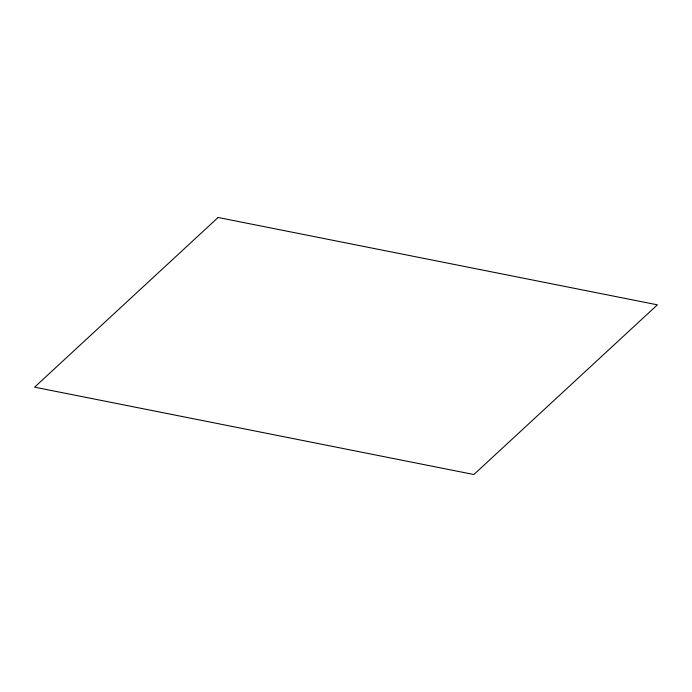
<?xml version="1.0" encoding="UTF-8"?>
<svg xmlns="http://www.w3.org/2000/svg" width="692" height="692" viewBox="0 0 692 692"><rect width="100%" height="100%" fill="white"/><g stroke="black" fill="none" stroke-linecap="round" stroke-linejoin="round"><path stroke-width="1.04" d="M218.11 217.478L34.6 387.165L473.89 474.522L657.4 304.835L218.11 217.478"/></g></svg>
